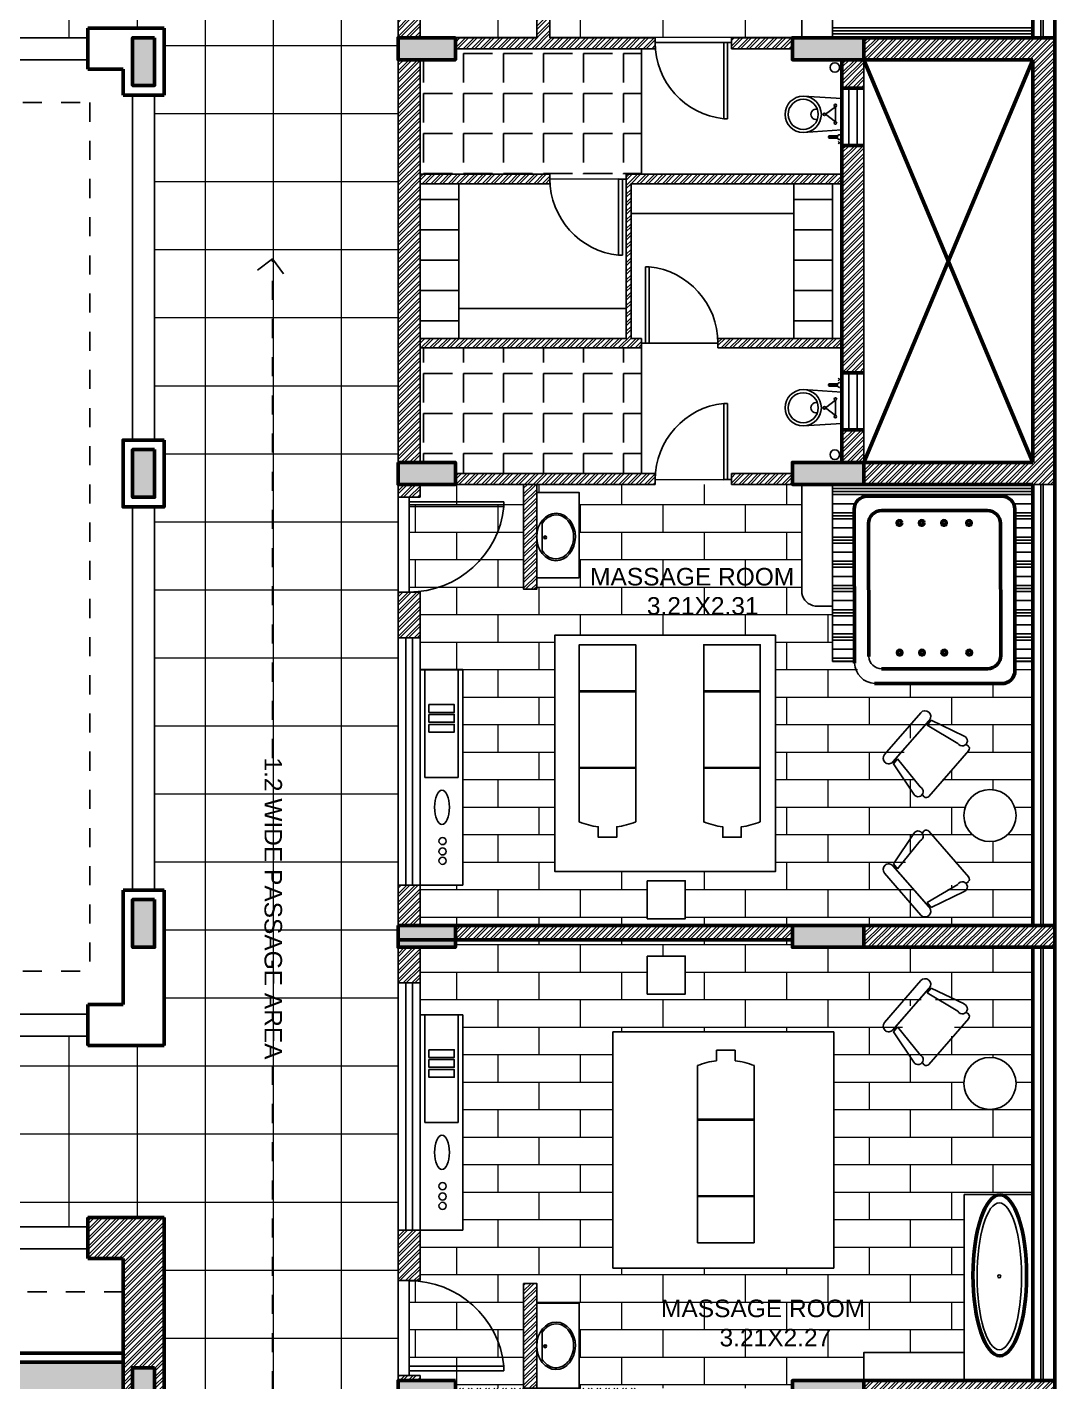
# Model space of a CAD drawing. Header units: millimetres. Extents: x 1521 to 3683, y 1649 to 3322.
# Drawn here: x 1979.64 to 1985.03, y 1660.38 to 1667.48 of the extents above; entities that cross this region are included whole.
import ezdxf

# ---------------------------------------------------------------- set-up
doc = ezdxf.new("R2010")
doc.units = ezdxf.units.MM
doc.header["$LTSCALE"] = 0.1
doc.linetypes.add('DASHED', pattern=[0.75, 0.5, -0.25])
doc.linetypes.add('DASHED2', pattern=[0.375, 0.25, -0.125])
for name, color, linetype, lineweight in [('COL', 1, 'Continuous', 50), ('plan wall', 7, 'Continuous', 25), ('WALL', 7, 'Continuous', 50), ('WIN', 8, 'Continuous', 25)]:
    doc.layers.add(name, color=color, linetype=linetype, lineweight=lineweight)
doc.layers.add('toilet furniture', color=37, linetype='Continuous')
doc.styles.add('WORKING', font='ARIALN.TTF')
pattern_1 = [(45, (1355.396708, 935.387266), (-0.0224506403, 0.0224506403), []), (45, (1355.396708, 935.40314), (-0.0224506403, 0.0224506403), [])]
pattern_2 = [(0, (979.81563, 930.92431), (0, 0.15875), [])]
pattern_3 = [(270, (316.00692, 94.0365), (0.20955, 0), [0.1524, -0.05715]), (0, (316.00692, 94.0365), (0, 0.20955), [0.1524, -0.05715])]
pattern_4 = [(0, (316.00692, 14.58098), (0, 0.144063629), []), (90, (316.00692, 14.58098), (-0.216068436, 0.14406363), [0.14406363, -0.14406363])]

# ---------------------------------------------------------------- blocks, each defined once
blk = doc.blocks.new('d')
for p, q in [((0.05, 1), (0.05, 0)), ((0.05, 1), (0.1, 1)), ((0.1, 1), (0.1, 0)), ((0, 0), (0.1, 0))]:
    blk.add_line(p, q)
at = {"linetype": 'DASHED2', "ltscale": 500}
blk.add_arc((-0.005, 0), 1.005, 359.9965, 83.9779, dxfattribs=at)
blk = doc.blocks.new('A$C708C57D5')
for p, q in [((1.626, -0.41), (0.18, -0.41)), ((0.03, -0.56), (0.033, -2.393)), ((1.548, -0.58), (0.342, -0.58)), ((0.192, -0.73), (0.195, -2.23)), ((1.692, -0.718), (1.695, -2.23)), ((1.855, -0.643), (1.858, -2.393)), ((1.548, -2.38), (0.342, -2.38)), ((1.545, -2.38), (0.345, -2.38)), ((1.708, -2.543), (0.183, -2.543))]:
    blk.add_line(p, q)
for centre in [(0.55, -0.763), (0.834, -0.763), (1.087, -0.763), (1.341, -0.763), (0.553, -2.238), (0.837, -2.238), (1.09, -2.238), (1.344, -2.238)]:
    blk.add_circle(centre, 0.0261)
for centre, start, end in [((0.18, -0.56), 90, 180), ((0.342, -0.73), 90, 180), ((0.345, -2.23), 180, 270), ((1.545, -2.23), 270, 360), ((0.183, -2.393), 180, 270), ((1.708, -2.393), 270, 0)]:
    blk.add_arc(centre, 0.15, start, end)
at = {"layer": 'plan wall'}
for centre, radius, start, end in [((1.61, -0.655), 0.245, 2.6955, 86.2976), ((1.548, -0.724), 0.144, 2.2545, 90.0839)]:
    blk.add_arc(centre, radius, start, end, dxfattribs=at)
blk = doc.blocks.new('A$C01EB0BB3')
for p, q in [((-0.097, 0.064), (-0.097, 0.064)), ((-0.047, 0.114), (0.447, 0.114)), ((-0.047, 0.014), (0.447, 0.014)), ((0.497, 0.064), (0.497, 0.064))]:
    blk.add_line(p, q)
at = {"linetype": 'Continuous'}
for p, q in [((0, 0), (-0.057, 0)), ((-0.057, -0.314), (0, 0)), ((-0.035, 0.014), (-0.037, 0.001)), ((-0.035, 0.014), (0.435, 0.014)), ((0.4, 0), (0.457, 0)), ((0.457, -0.314), (0.4, 0)), ((0.437, 0), (0.435, 0.014)), ((0.457, 0), (0.543, -0.314)), ((-0.057, 0), (-0.143, -0.314)), ((-0.096, -0.376), (-0.1, -0.4)), ((0.2, -0.429), (-0.071, -0.429)), ((0.2, -0.429), (0.471, -0.429)), ((0.5, -0.4), (0.496, -0.374))]:
    blk.add_line(p, q, dxfattribs=at)
for centre, start, end in [((-0.047, 0.064), 90, 180), ((-0.047, 0.064), 180, 270), ((0.447, 0.064), 0, 90), ((0.447, 0.064), 270, 0)]:
    blk.add_arc(centre, 0.05, start, end)
for centre, radius, start, end in [((-0.1, -0.329), 0.0452, 161.5651, 18.435), ((0.5, -0.329), 0.0452, 161.5651, 18.435), ((-0.071, -0.4), 0.0286, 180, 270), ((0.471, -0.4), 0.0286, 270, 0)]:
    blk.add_arc(centre, radius, start, end, dxfattribs=at)
blk = doc.blocks.new('A$C6D011404')
at = {"layer": 'toilet furniture'}
for q in [(118, 64), (434, 64)]:
    blk.add_line((281, 64), q, dxfattribs=at)
for radius in [16.7, 11.9]:
    blk.add_circle((281, 99), radius, dxfattribs=at)
at = {"layer": 'toilet furniture', "extrusion": (0, 0, -1)}
blk.add_ellipse((276, 225), major_axis=(276, -2), ratio=0.815709, start_param=3.141593, end_param=9.424778, dxfattribs=at)
at = {"layer": 'toilet furniture'}
blk.add_open_spline([(118, 64), (58, 102), (22, 162), (20, 223), (20, 225), (20, 227), (20, 268), (36, 309), (113, 396), (192, 429), (355, 430), (435, 397), (529, 293), (543, 225), (505, 126), (475, 90), (434, 64)], degree=3, knots=[5.365258, 5.365258, 5.365258, 5.365258, 6.257078, 6.257078, 6.283185, 6.283185, 6.283185, 6.901165, 6.901165, 7.841015, 7.841015, 8.780865, 8.780865, 9.720714, 9.720714, 10.328696, 10.328696, 10.328696, 10.328696], dxfattribs=at)

msp = doc.modelspace()

# ---------------------------------------------------------------- hatches: boundary and pattern name
at = {"lineweight": 0}
h = msp.add_hatch(dxfattribs=at)
h.set_pattern_fill('NET', color=9, scale=0.11224, style=0)
h.set_pattern_definition([(0, (316.00692, 94.0365), (0, 0.35636287), []), (90, (316.00692, 94.0365), (-0.35636287, 0), [])])
h.paths.add_polyline_path([(1971.0421, 1668.3198), (1971.0421, 1668.2766), (1971.0331, 1668.2766), (1971.0331, 1668.2358), (1971.0086, 1668.2358), (1971.0086, 1667.5557), (1971.0195, 1667.5557), (1971.0195, 1667.5421), (1971.0331, 1667.5421), (1971.0331, 1667.5149), (1971.0421, 1667.5149), (1971.0421, 1667.4698), (1971.2421, 1667.4698), (1971.2421, 1667.4198), (1973.1171, 1667.4198), (1973.1171, 1667.4698), (1974.1321, 1667.4698), (1974.1321, 1667.0698), (1974.0821, 1667.0698), (1974.0821, 1666.4251), (1975.0821, 1666.4251), (1975.0821, 1667.0698), (1975.0321, 1667.0698), (1975.0321, 1667.4698), (1975.7571, 1667.4698), (1975.7571, 1667.4198), (1977.6371, 1667.4198), (1977.6371, 1667.4698), (1977.9871, 1667.4698), (1977.9871, 1667.4198), (1979.9621, 1667.4198), (1979.9621, 1667.4698), (1980.3621, 1667.4698), (1980.3621, 1667.1198), (1980.3121, 1667.1198), (1980.3121, 1665.3123), (1980.3621, 1665.3123), (1980.3621, 1664.9623), (1980.3121, 1664.9623), (1980.3121, 1662.9548), (1980.3621, 1662.9548), (1980.3621, 1662.1398), (1979.9621, 1662.1398), (1979.9621, 1662.1898), (1979.0635, 1662.1898), (1979.0635, 1661.1898), (1979.9621, 1661.1898), (1979.9621, 1661.2398), (1980.3621, 1661.2398), (1980.3621, 1660.1523), (1980.3121, 1660.1523), (1980.3121, 1658.8498), (1980.3621, 1658.8498), (1980.3621, 1658.5248), (1980.3121, 1658.5248), (1980.3121, 1657.9948), (1980.8746, 1657.9948), (1980.8746, 1658.0323), (1981.0246, 1658.0323), (1981.0246, 1657.9948), (1981.5871, 1657.9948), (1981.5871, 1658.0363), (1981.6447, 1658.0363), (1981.6447, 1658.5335), (1981.5871, 1658.5335), (1981.5871, 1668.3198), (1977.8221, 1668.3198), (1977.8221, 1668.9948), (1975.5721, 1668.9948), (1975.5721, 1668.3198)])
h = msp.add_hatch()
h.set_pattern_fill('STEEL', color=256, scale=0.01, style=0)
h.set_pattern_definition(pattern_1)
h.paths.add_polyline_path([(1981.7021, 1668.3198), (1981.5871, 1668.3198), (1981.5871, 1668.0141), (1981.7021, 1668.0141)])
h.paths.add_polyline_path([(1981.7021, 1667.5168), (1981.5871, 1667.5168), (1981.5871, 1667.4198), (1981.7021, 1667.4198)])
h = msp.add_hatch()
h.set_pattern_fill('PLASTI', color=256, scale=0.02, style=0)
h.set_pattern_definition([(0, (316.00692, 94.0365), (0, 0.127), []), (0, (316.00692, 94.05238), (0, 0.127), []), (0, (316.00692, 94.06825), (0, 0.127), []), (0, (316.00692, 94.11588), (0, 0.127), [])])
h.paths.add_polyline_path([(1984.9121, 1668.3481), (1984.8182, 1668.348), (1984.817, 1667.5503, -0.414214), (1984.7479, 1667.4813), (1984.0454, 1667.4813, -0.415191), (1983.9763, 1667.5506), (1983.9776, 1668.348), (1983.8631, 1668.348), (1983.8631, 1667.4198), (1984.0271, 1667.4198), (1984.9121, 1667.4198)])
h.paths.add_polyline_path([(1984.9121, 1665.0798), (1984.0271, 1665.0798), (1983.8631, 1665.0798), (1983.8631, 1664.1516), (1983.9776, 1664.1516), (1983.9763, 1664.949, -0.415191), (1984.0454, 1665.0184), (1984.7479, 1665.0184, -0.414214), (1984.817, 1664.9493), (1984.8182, 1664.1515), (1984.9121, 1664.1515)])
h = msp.add_hatch()
h.set_pattern_fill('STEEL', color=256, scale=0.01, style=0)
h.set_pattern_definition(pattern_1)
h.paths.add_polyline_path([(1982.3825, 1668.0942), (1982.3143, 1668.0942), (1982.3143, 1667.4198), (1981.8871, 1667.4198), (1981.8871, 1667.3623), (1982.9336, 1667.3623), (1982.9336, 1667.4198), (1982.3825, 1667.4198)])
h = msp.add_hatch()
h.set_pattern_fill('STEEL', color=256, scale=0.01, style=0)
h.set_pattern_definition(pattern_1)
h.paths.add_polyline_path([(1983.6521, 1667.4198), (1983.3331, 1667.4198), (1983.3331, 1667.3623), (1983.6521, 1667.3623)])
h = msp.add_hatch()
h.set_pattern_fill('STEEL', color=256, scale=0.01, style=0)
h.set_pattern_definition(pattern_1)
h.paths.add_polyline_path([(1985.0271, 1667.4198), (1984.0271, 1667.4198), (1984.0271, 1667.3048), (1984.9121, 1667.3048), (1984.9121, 1665.1948), (1984.0271, 1665.1948), (1984.0271, 1665.0798), (1984.9121, 1665.0798), (1985.0271, 1665.0798)])
h = msp.add_hatch()
h.set_pattern_fill('GRASS', color=3, scale=0.00625, style=0)
h.set_pattern_definition([(90, (979.81563, 930.92431), (-0.112253125, 0.112253125), [0.029765625, -0.194740625]), (45, (979.81563, 930.92431), (-0.112253202, 0.112253202), [0.029765625, -0.128984375]), (135, (979.81563, 930.92431), (-0.112253202, -0.112253202), [0.029765625, -0.128984375])])
h.paths.add_polyline_path([(1977.1203, 1660.4818), (1977.1203, 1658.0748), (1980.1471, 1658.0748), (1980.1471, 1658.8498), (1980.1971, 1658.8498), (1980.1971, 1660.1523), (1980.1471, 1660.1523), (1980.1471, 1660.4818)])
h.paths.add_polyline_path([(1975.762, 1658.0748), (1975.762, 1660.4818), (1973.3962, 1660.4818), (1973.3921, 1667.3048), (1970.9671, 1667.3048), (1970.9671, 1658.0748)])
h = msp.add_hatch()
h.set_pattern_fill('STEEL', color=256, scale=0.01, style=0)
h.set_pattern_definition(pattern_1)
h.paths.add_polyline_path([(1984.0271, 1666.8558), (1983.9121, 1666.8558), (1983.9121, 1665.6651), (1984.0271, 1665.6651)])
h.paths.add_polyline_path([(1983.9121, 1666.7048), (1982.7821, 1666.7048), (1982.7821, 1665.8448), (1981.9047, 1665.8448), (1981.7021, 1665.8448), (1981.7021, 1665.7948), (1982.8628, 1665.7948), (1982.8628, 1665.8448), (1982.8071, 1665.8448), (1982.8071, 1666.6548), (1983.6595, 1666.6548), (1983.8621, 1666.6548), (1983.9121, 1666.6548)])
edge = h.paths.add_edge_path()
edge.add_line((1983.9121, 1665.8448), (1983.2623, 1665.8448))
edge.add_line((1983.2623, 1665.8448), (1983.2623, 1665.8211))
edge.add_ellipse((1982.8606, 1665.8205), major_axis=(-0.2841, 0.2841), ratio=1, start_angle=225.01782, end_angle=225.08395, ccw=False)
edge.add_line((1983.2623, 1665.8205), (1983.2623, 1665.8205))
edge.add_line((1983.2623, 1665.8205), (1983.2623, 1665.7948))
edge.add_line((1983.2623, 1665.7948), (1983.9121, 1665.7948))
edge.add_line((1983.9121, 1665.7948), (1983.9121, 1665.8448))
h.paths.add_polyline_path([(1982.3825, 1666.7046), (1981.7021, 1666.7046), (1981.7021, 1666.6548), (1981.9047, 1666.6548), (1982.3825, 1666.6548), (1982.3825, 1666.6795), (1982.3825, 1666.6795), (1982.3825, 1666.6795)])
h.paths.add_polyline_path([(1981.7021, 1667.3048), (1981.5871, 1667.3048), (1981.5871, 1665.1948), (1981.7021, 1665.1948)])
h = msp.add_hatch()
h.set_pattern_fill('ANGLE', color=253, scale=0.03, angle=-90, style=0)
h.set_pattern_definition(pattern_3)
h.paths.add_polyline_path([(1981.8871, 1667.3048), (1981.7021, 1667.3048), (1981.7021, 1666.7046), (1982.8628, 1666.7046), (1982.8628, 1667.3623), (1981.8871, 1667.3623)])
h = msp.add_hatch()
h.set_pattern_fill('STEEL', color=256, scale=0.01, style=0)
h.set_pattern_definition(pattern_1)
h.paths.add_polyline_path([(1984.0271, 1667.3048), (1983.9121, 1667.3048), (1983.9121, 1667.1558), (1984.0271, 1667.1558)])
h = msp.add_hatch()
h.set_pattern_fill('LINE', color=256, scale=0.05, style=0)
h.set_pattern_definition(pattern_2)
h.paths.add_polyline_path([(1981.7021, 1666.6548), (1981.9047, 1666.6548), (1981.9047, 1665.8448), (1981.7021, 1665.8448)])
h = msp.add_hatch()
h.set_pattern_fill('LINE', color=256, scale=0.05, style=0)
h.set_pattern_definition(pattern_2)
h.paths.add_polyline_path([(1983.8621, 1666.6548), (1983.6595, 1666.6548), (1983.6595, 1665.8448), (1983.8621, 1665.8448)])
h = msp.add_hatch()
h.set_pattern_fill('ANGLE', color=253, scale=0.03, angle=-90, style=0)
h.set_pattern_definition(pattern_3)
h.paths.add_polyline_path([(1981.7021, 1665.1948), (1981.8871, 1665.1948), (1981.8871, 1665.1372), (1982.8628, 1665.1373), (1982.8628, 1665.7948), (1981.7021, 1665.7948)])
h = msp.add_hatch()
h.set_pattern_fill('STEEL', color=256, scale=0.01, style=0)
h.set_pattern_definition(pattern_1)
h.paths.add_polyline_path([(1983.6521, 1665.1364), (1983.3331, 1665.1364), (1983.3331, 1665.0798), (1983.6521, 1665.0798)])
h.paths.add_polyline_path([(1984.0271, 1665.3651), (1983.9121, 1665.3651), (1983.9121, 1665.1948), (1984.0271, 1665.1948)])
h = msp.add_hatch()
h.set_pattern_fill('STEEL', color=256, scale=0.01, style=0)
h.set_pattern_definition(pattern_1)
h.paths.add_polyline_path([(1981.8871, 1665.1373), (1982.9336, 1665.1373), (1982.9336, 1665.0798), (1981.8871, 1665.0798)])
h = msp.add_hatch()
h.set_pattern_fill('STEEL', color=256, scale=0.01, style=0)
h.set_pattern_definition(pattern_1)
h.paths.add_polyline_path([(1981.7021, 1665.0798), (1981.5871, 1665.0798), (1981.5871, 1665.0133), (1981.7021, 1665.0133)])
h = msp.add_hatch()
h.set_pattern_fill('STEEL', color=256, scale=0.01, style=0)
h.set_pattern_definition(pattern_1)
h.paths.add_polyline_path([(1982.2449, 1665.0798), (1982.3132, 1665.0798), (1982.3132, 1664.5308), (1982.2449, 1664.5308)])
h = msp.add_hatch()
h.set_pattern_fill('STEEL', color=256, scale=0.01, style=0)
h.set_pattern_definition(pattern_1)
h.paths.add_polyline_path([(1981.8871, 1662.7698), (1983.6521, 1662.7698), (1983.6521, 1662.6948), (1981.8871, 1662.6948)])
h.paths.add_polyline_path([(1984.0271, 1662.7698), (1985.0271, 1662.7698), (1985.0271, 1662.6548), (1984.0271, 1662.6548)])
h.paths.add_polyline_path([(1982.2449, 1660.8938), (1982.3132, 1660.8938), (1982.3132, 1660.3448), (1982.2449, 1660.3448)])
h.paths.add_polyline_path([(1984.0271, 1660.3848), (1985.0271, 1660.3848), (1985.0271, 1660.2698), (1984.0271, 1660.2698)])
h.paths.add_polyline_path([(1981.5876, 1664.2769), (1981.7021, 1664.2769), (1981.7021, 1664.516), (1981.5872, 1664.516), (1981.5872, 1662.7698), (1981.7021, 1662.7698), (1981.7021, 1662.9809), (1981.5876, 1662.9809)])
h = msp.add_hatch()
h.set_pattern_fill('STEEL', color=256, scale=0.01, style=0)
h.set_pattern_definition(pattern_1)
h.paths.add_polyline_path([(1981.5871, 1660.2698), (1981.7044, 1660.2698), (1981.7044, 1658.6948), (1981.5871, 1658.6948)])
h.paths.add_polyline_path([(1981.8871, 1660.3448), (1982.8372, 1660.3448), (1982.8372, 1660.2698), (1981.8871, 1660.2698)])
h.paths.add_polyline_path([(1981.7021, 1660.4113), (1981.5871, 1660.4113), (1981.5871, 1660.3848), (1981.7021, 1660.3848)])
h.paths.add_polyline_path([(1981.5876, 1662.4692), (1981.7021, 1662.4692), (1981.7021, 1662.6548), (1981.5871, 1662.6548), (1981.5871, 1660.9086), (1981.7021, 1660.9086), (1981.7021, 1661.1732), (1981.5876, 1661.1732)])
h = msp.add_hatch()
h.set_pattern_fill('STEEL', color=256, scale=0.01, style=0)
h.set_pattern_definition(pattern_1)
h.paths.add_polyline_path([(1980.3023, 1661.2398), (1979.9621, 1661.2398), (1979.9621, 1661.0248), (1980.1471, 1661.0248), (1980.1471, 1660.1523), (1980.1971, 1660.1523), (1980.3068, 1660.1523), (1980.3066, 1660.2023), (1980.1971, 1660.2023), (1980.1971, 1660.4523), (1980.3056, 1660.4523)])
h.paths.add_polyline_path([(1980.3621, 1661.2398), (1980.3023, 1661.2398), (1980.3056, 1660.4523), (1980.3121, 1660.4523), (1980.3121, 1660.2023), (1980.3066, 1660.2023), (1980.3068, 1660.1523), (1980.3621, 1660.1523)])
at = {"layer": 'COL'}
h = msp.add_hatch(color=256, dxfattribs=at)
h.paths.add_polyline_path([(1980.3121, 1662.9048), (1980.3121, 1662.6548), (1980.1971, 1662.6548), (1980.1971, 1662.9048)])
h.paths.add_polyline_path([(1975.1971, 1665.2623), (1975.1971, 1665.0123), (1975.0821, 1665.0123), (1975.0821, 1665.2623)])
h.paths.add_polyline_path([(1975.0821, 1662.3048), (1975.3321, 1662.3048), (1975.3321, 1662.1898), (1975.0821, 1662.1898)])
h.paths.add_polyline_path([(1977.4471, 1662.3048), (1977.6971, 1662.3048), (1977.6971, 1662.1898), (1977.4471, 1662.1898)])
h.paths.add_polyline_path([(1980.3121, 1667.4198), (1980.3121, 1667.1698), (1980.1971, 1667.1698), (1980.1971, 1667.4198)])
h.paths.add_polyline_path([(1975.4571, 1667.4198), (1975.7071, 1667.4198), (1975.7071, 1667.3048), (1975.4571, 1667.3048)])
h.paths.add_polyline_path([(1977.6871, 1667.4198), (1977.9371, 1667.4198), (1977.9371, 1667.3048), (1977.6871, 1667.3048)])
h.paths.add_polyline_path([(1980.3121, 1665.2623), (1980.3121, 1665.0123), (1980.1971, 1665.0123), (1980.1971, 1665.2623)])
h.paths.add_polyline_path([(1981.5871, 1662.7698), (1981.8871, 1662.7698), (1981.8871, 1662.6548), (1981.5871, 1662.6548)])
h.paths.add_polyline_path([(1981.7021, 1668.6198), (1981.7021, 1668.3198), (1981.5871, 1668.3198), (1981.5871, 1668.6198)])
h.paths.add_polyline_path([(1983.7271, 1670.7598), (1984.0271, 1670.7598), (1984.0271, 1670.6448), (1983.7271, 1670.6448)])
h.paths.add_polyline_path([(1981.5871, 1670.7598), (1981.8871, 1670.7598), (1981.8871, 1670.6448), (1981.5871, 1670.6448)])
h.paths.add_polyline_path([(1983.6521, 1662.7698), (1984.0271, 1662.7698), (1984.0271, 1662.6548), (1983.6521, 1662.6548)])
h.paths.add_polyline_path([(1984.0271, 1660.3848), (1984.0271, 1660.2698), (1983.6521, 1660.2698), (1983.6521, 1660.3848)])
h.paths.add_polyline_path([(1984.0271, 1665.1948), (1984.0271, 1665.0798), (1983.6521, 1665.0798), (1983.6521, 1665.1948)])
h.paths.add_polyline_path([(1977.8221, 1668.6948), (1977.9371, 1668.6948), (1977.9371, 1668.3198), (1977.8221, 1668.3198)])
edge = h.paths.add_edge_path()
edge.add_line((1984.0271, 1667.3048), (1983.6521, 1667.3048))
edge.add_line((1983.6521, 1667.3048), (1983.6521, 1667.4198))
edge.add_line((1983.6521, 1667.4198), (1984.0271, 1667.4198))
h.paths.add_polyline_path([(1981.8871, 1667.4198), (1981.8871, 1667.3048), (1981.5871, 1667.3048), (1981.5871, 1667.4198)])
h.paths.add_polyline_path([(1979.0971, 1670.7598), (1979.0971, 1670.6448), (1978.7971, 1670.6448), (1978.7971, 1670.7598)])
h.paths.add_polyline_path([(1977.8221, 1670.7598), (1977.9371, 1670.7598), (1977.9371, 1670.4598), (1977.8221, 1670.4598)])
h.paths.add_polyline_path([(1975.4571, 1670.7598), (1975.5721, 1670.7598), (1975.5721, 1670.4598), (1975.4571, 1670.4598)])
h.paths.add_polyline_path([(1980.3121, 1656.1548), (1980.1971, 1656.1548), (1980.1971, 1656.3798), (1980.3121, 1656.3798)])
h.paths.add_polyline_path([(1983.7521, 1658.6948), (1984.0271, 1658.6948), (1984.0271, 1658.5798), (1983.7521, 1658.5798)])
h.paths.add_polyline_path([(1970.9671, 1668.5448), (1971.0821, 1668.5448), (1971.0821, 1668.3198), (1970.9671, 1668.3198)])
h.paths.add_polyline_path([(1983.8021, 1656.1548), (1983.8021, 1656.2698), (1984.0271, 1656.2698), (1984.0271, 1656.1548)])
h.paths.add_polyline_path([(1973.2771, 1668.5448), (1973.3921, 1668.5448), (1973.3921, 1668.3198), (1973.2771, 1668.3198)])
h.paths.add_polyline_path([(1973.2771, 1670.7598), (1973.3921, 1670.7598), (1973.3921, 1670.5348), (1973.2771, 1670.5348)])
h.paths.add_polyline_path([(1970.9671, 1670.7598), (1971.0821, 1670.7598), (1971.0821, 1670.5348), (1970.9671, 1670.5348)])
h.paths.add_polyline_path([(1981.7021, 1656.1548), (1981.5871, 1656.1548), (1981.5871, 1656.3798), (1981.7021, 1656.3798)])
h.paths.add_polyline_path([(1981.8121, 1658.6948), (1981.8121, 1658.5798), (1981.5871, 1658.5798), (1981.5871, 1658.6948)])
h.paths.add_polyline_path([(1971.1921, 1667.4198), (1971.1921, 1667.3048), (1970.9671, 1667.3048), (1970.9671, 1667.4198)])
h.paths.add_polyline_path([(1969.3521, 1667.5298), (1969.4671, 1667.5298), (1969.4671, 1667.3048), (1969.3521, 1667.3048)])
h.paths.add_polyline_path([(1969.3521, 1670.7598), (1969.4671, 1670.7598), (1969.4671, 1670.5348), (1969.3521, 1670.5348)])
h.paths.add_polyline_path([(1973.3921, 1667.4198), (1973.3921, 1667.3048), (1973.1671, 1667.3048), (1973.1671, 1667.4198)])
h.paths.add_polyline_path([(1976.9971, 1668.9948), (1976.9971, 1669.8198), (1976.3971, 1669.8198), (1976.3971, 1668.9948), (1976.3221, 1668.9948), (1976.3221, 1669.8948), (1977.0721, 1669.8948), (1977.0721, 1668.9948)])
h.paths.add_polyline_path([(1981.5871, 1665.1948), (1981.8871, 1665.1948), (1981.8871, 1665.0798), (1981.5871, 1665.0798)])
h.paths.add_polyline_path([(1981.8871, 1660.3848), (1981.8871, 1660.2698), (1981.5871, 1660.2698), (1981.5871, 1660.3848)])
h.paths.add_polyline_path([(1980.3121, 1658.5748), (1980.1971, 1658.5748), (1980.1971, 1658.7998), (1980.3121, 1658.7998)])
h.paths.add_polyline_path([(1980.3121, 1660.4523), (1980.3121, 1660.2023), (1980.1971, 1660.2023), (1980.1971, 1660.4523)])
h.paths.add_polyline_path([(1975.4571, 1668.6198), (1975.5721, 1668.6198), (1975.5721, 1668.3198), (1975.4571, 1668.3198)])
at = {"layer": 'WIN', "lineweight": 0}
h = msp.add_hatch(dxfattribs=at)
h.set_pattern_fill('AR-BRSTD', color=9, scale=0.002127, style=0)
h.set_pattern_definition(pattern_4)
h.paths.add_polyline_path([(1983.296, 1670.2987), (1983.296, 1670.498), (1983.4955, 1670.498), (1983.4955, 1670.2987)])
h.paths.add_polyline_path([(1982.6974, 1668.6996), (1982.6974, 1670.1696), (1984.0519, 1670.1696), (1984.0519, 1668.6996)])
edge = h.paths.add_edge_path()
edge.add_arc((1984.4286, 1670.189), 0.1364, 0, 360)
edge = h.paths.add_edge_path()
edge.add_arc((1984.4191, 1669.5636), 0.1364, 0, 360)
edge = h.paths.add_edge_path()
edge.add_arc((1984.7406, 1669.8448), 0.1364, 0, 360)
h.paths.add_polyline_path([(1981.7021, 1670.2288), (1981.9271, 1670.2288), (1981.9271, 1669.1002), (1981.7021, 1669.1002), (1981.7021, 1668.0141), (1981.6446, 1668.0141), (1981.6446, 1667.5168), (1981.7021, 1667.5168), (1981.7021, 1667.4198), (1982.3143, 1667.4198), (1982.3143, 1668.0942), (1982.3825, 1668.0942), (1982.3825, 1667.9381), (1982.6053, 1667.9381), (1982.6053, 1667.5226), (1982.3825, 1667.5226), (1982.3825, 1667.4198), (1983.701, 1667.4198), (1983.701, 1667.9919), (1983.7258, 1668.0355), (1983.863, 1668.0569), (1983.8631, 1668.348), (1983.9775, 1668.348), (1984.0099, 1668.4298), (1984.0831, 1668.4634), (1984.7981, 1668.4432), (1984.8183, 1668.3943), (1984.8182, 1668.3482), (1984.9121, 1668.3481), (1984.9121, 1670.6448), (1981.7021, 1670.6448)])
h = msp.add_hatch(dxfattribs=at)
h.set_pattern_fill('AR-BRSTD', color=9, scale=0.002127, style=0)
h.set_pattern_definition(pattern_4)
h.paths.add_polyline_path([(1982.4077, 1663.0524), (1982.4077, 1664.2898), (1983.5646, 1664.2898), (1983.5646, 1663.0524)])
h.paths.add_polyline_path([(1982.892, 1662.8043), (1982.892, 1663.0035), (1983.0915, 1663.0035), (1983.0915, 1662.8043)])
edge = h.paths.add_edge_path()
edge.add_arc((1984.3747, 1663.0579), 0.1364, 0, 360)
edge = h.paths.add_edge_path()
edge.add_arc((1984.6872, 1663.3452), 0.1364, 0, 360)
h.paths.add_polyline_path([(1984.5687, 1663.688), (1984.5687, 1663.6749), (1984.4961, 1663.6749), (1984.4961, 1663.688)])
h.paths.add_polyline_path([(1984.4378, 1663.5438), (1984.4378, 1663.5307), (1984.3651, 1663.5307), (1984.3651, 1663.5438)])
edge = h.paths.add_edge_path()
edge.add_line((1984.3031, 1663.5438), (1984.3647, 1663.5438))
edge.add_line((1984.3647, 1663.5438), (1984.3647, 1663.5307))
edge.add_line((1984.3647, 1663.5307), (1984.3318, 1663.5307))
edge.add_arc((1984.3737, 1663.6605), 0.1364, 252.11491, 287.88509)
edge.add_line((1984.4156, 1663.5307), (1984.3651, 1663.5307))
edge.add_line((1984.3651, 1663.5307), (1984.3651, 1663.5438))
edge.add_line((1984.3651, 1663.5438), (1984.4378, 1663.5438))
edge.add_line((1984.4378, 1663.5438), (1984.4378, 1663.5401))
edge.add_arc((1984.3737, 1663.6605), 0.1364, 298.04292, 366.05279)
edge.add_line((1984.5093, 1663.6749), (1984.4961, 1663.6749))
edge.add_line((1984.4961, 1663.6749), (1984.4961, 1663.688))
edge.add_line((1984.4961, 1663.688), (1984.5073, 1663.688))
edge.add_arc((1984.3737, 1663.6605), 0.1364, 11.62887, 238.82027)
h.paths.add_polyline_path([(1981.7021, 1664.1095), (1981.9271, 1664.1095), (1981.9271, 1662.9809), (1981.7021, 1662.9809), (1981.7021, 1662.7698), (1984.9121, 1662.7698), (1984.9121, 1664.1515), (1984.8182, 1664.1515), (1984.8183, 1664.1053), (1984.7981, 1664.0565), (1984.7492, 1664.0362), (1984.0831, 1664.0362), (1984.0099, 1664.0698), (1983.9776, 1664.1516), (1983.8631, 1664.1516), (1983.8631, 1664.4426), (1983.7258, 1664.4641), (1983.701, 1664.5077), (1983.701, 1665.0798), (1982.3132, 1665.0798), (1982.3132, 1665.0367), (1982.536, 1665.0367), (1982.536, 1664.5905), (1982.3132, 1664.5905), (1982.3132, 1664.5308), (1982.2449, 1664.5308), (1982.2449, 1665.0798), (1981.7021, 1665.0798), (1981.7021, 1665.0133), (1981.6446, 1665.0133), (1981.6446, 1664.516), (1981.7022, 1664.516)])
h.paths.add_polyline_path([(1984.3647, 1663.5438), (1984.3647, 1663.5307), (1984.292, 1663.5307), (1984.292, 1663.5438)])
h = msp.add_hatch(dxfattribs=at)
h.set_pattern_fill('AR-BRSTD', color=9, scale=0.002127, style=0)
h.set_pattern_definition(pattern_4)
h.paths.add_polyline_path([(1982.892, 1662.6088), (1983.0915, 1662.6088), (1983.0915, 1662.4096), (1982.892, 1662.4096)])
h.paths.add_polyline_path([(1982.712, 1660.9741), (1982.712, 1662.2115), (1983.8689, 1662.2115), (1983.8689, 1660.9741)])
edge = h.paths.add_edge_path()
edge.add_arc((1984.6872, 1661.9415), 0.1364, 0, 360)
edge = h.paths.add_edge_path()
edge.add_arc((1984.3648, 1662.2497), 0.1364, 0, 360)
h.paths.add_polyline_path([(1981.8871, 1662.6948), (1983.6521, 1662.6948), (1983.6521, 1662.6548), (1984.9121, 1662.6548), (1984.9121, 1661.3607), (1984.5525, 1661.3607), (1984.5525, 1660.5324), (1984.0271, 1660.5324), (1984.0271, 1660.3848), (1983.6521, 1660.3848), (1983.6521, 1660.3448), (1982.536, 1660.3448), (1982.536, 1660.791), (1982.3132, 1660.791), (1982.3132, 1660.8938), (1982.2449, 1660.8938), (1982.2449, 1660.3448), (1981.8871, 1660.3448), (1981.8871, 1660.3848), (1981.7021, 1660.3848), (1981.7021, 1660.4113), (1981.6446, 1660.4113), (1981.6446, 1660.9086), (1981.7021, 1660.9086), (1981.7021, 1661.1732), (1981.9271, 1661.1732), (1981.9271, 1662.3018), (1981.7021, 1662.3018), (1981.7021, 1662.6548), (1981.8871, 1662.6548)])

# ---------------------------------------------------------------- linework, layer by layer
for p, q in [((1984.9534, 1670.6448), (1984.9534, 1667.4198)), ((1984.9652, 1670.6448), (1984.9652, 1667.4198)), ((1983.8631, 1668.348), (1983.8631, 1667.4198)), ((1983.701, 1667.9919), (1983.701, 1667.4198)), ((1981.5871, 1667.5168), (1981.5871, 1667.4198)), ((1981.7021, 1667.5168), (1981.7021, 1667.4198)), ((1981.7021, 1667.5168), (1981.7021, 1667.4198)), ((1981.5871, 1667.4198), (1981.5871, 1663.3207)), ((1981.8871, 1667.4198), (1982.3143, 1667.4198)), ((1982.9336, 1667.4198), (1982.3825, 1667.4198)), ((1982.9336, 1667.4198), (1982.9336, 1667.3623)), ((1982.9336, 1667.3949), (1983.2932, 1667.395)), ((1983.6521, 1667.4198), (1983.3331, 1667.4198)), ((1983.3331, 1667.4198), (1983.3331, 1667.3623)), ((1981.7021, 1667.3048), (1981.7021, 1665.1948)), ((1981.8871, 1667.3623), (1982.3825, 1667.3623)), ((1982.3825, 1667.3623), (1982.9336, 1667.3623)), ((1983.3331, 1667.3623), (1983.6521, 1667.3623)), ((1983.9121, 1666.7048), (1983.9121, 1667.3048)), ((1984.0271, 1667.3048), (1984.0271, 1665.1948)), ((1982.3825, 1666.7046), (1981.7021, 1666.7046)), ((1982.3825, 1666.7046), (1982.3825, 1666.6548)), ((1982.3825, 1666.6797), (1982.7421, 1666.6798)), ((1982.7821, 1666.7048), (1982.7821, 1665.8448)), ((1982.8071, 1666.6548), (1982.8071, 1665.8448)), ((1982.8628, 1665.7948), (1982.8628, 1665.8448)), ((1982.8628, 1665.8448), (1982.8628, 1665.7948)), ((1982.9027, 1665.8205), (1983.2623, 1665.8205)), ((1983.2623, 1665.8455), (1983.2623, 1665.7948)), ((1983.9121, 1665.7948), (1983.9121, 1665.1948)), ((1981.8871, 1665.1364), (1982.9336, 1665.1364)), ((1982.9336, 1665.0798), (1982.9336, 1665.1364)), ((1982.9336, 1665.1047), (1983.2932, 1665.1046)), ((1983.3331, 1665.1364), (1983.6521, 1665.1364)), ((1983.3331, 1665.0798), (1983.3331, 1665.1364)), ((1981.7021, 1665.0798), (1981.7021, 1665.0133)), ((1981.8871, 1665.0798), (1982.9336, 1665.0798)), ((1983.3331, 1665.0798), (1983.6521, 1665.0798)), ((1983.701, 1664.5077), (1983.701, 1665.0798)), ((1983.8631, 1664.4427), (1983.8631, 1665.0798)), ((1983.8631, 1664.1516), (1983.8631, 1665.0798)), ((1984.9121, 1665.0798), (1985.0271, 1665.0798)), ((1984.9534, 1665.0798), (1984.9534, 1662.7698)), ((1984.9652, 1665.0798), (1984.9652, 1662.7698)), ((1981.5871, 1665.0133), (1981.7021, 1665.0133)), ((1981.6446, 1664.9636), (1981.6447, 1664.516)), ((1981.5872, 1664.516), (1981.7022, 1664.516)), ((1981.7021, 1664.516), (1981.7021, 1662.7698)), ((1983.7711, 1664.4426), (1983.8631, 1664.4427)), ((1981.7021, 1664.1095), (1981.9271, 1664.1095)), ((1981.7271, 1664.1095), (1981.7271, 1663.5452)), ((1981.9021, 1664.1095), (1981.9021, 1663.5452)), ((1981.9271, 1664.1095), (1981.9271, 1662.9809)), ((1983.9776, 1664.1516), (1983.8631, 1664.1516)), ((1984.8182, 1664.1515), (1984.9121, 1664.1515)), ((1981.9021, 1663.5452), (1981.7271, 1663.5452)), ((1981.9271, 1662.9809), (1981.7021, 1662.9809)), ((1981.5871, 1662.8234), (1981.5871, 1662.7698)), ((1981.5871, 1662.6012), (1981.5871, 1662.6548)), ((1981.7021, 1662.6548), (1981.7021, 1660.9086)), ((1984.9534, 1662.6548), (1984.9534, 1660.3848)), ((1984.9652, 1662.6548), (1984.9652, 1660.3848)), ((1981.7021, 1662.3018), (1981.9271, 1662.3018)), ((1981.7271, 1662.3018), (1981.7271, 1661.7375)), ((1981.9021, 1662.3018), (1981.9021, 1661.7375)), ((1981.9271, 1662.3018), (1981.9271, 1661.1732)), ((1981.5872, 1662.1039), (1981.5872, 1660.3848)), ((1981.9021, 1661.7375), (1981.7271, 1661.7375)), ((1981.9271, 1661.1732), (1981.7021, 1661.1732)), ((1981.5872, 1660.9086), (1981.7021, 1660.9086)), ((1981.6446, 1660.461), (1981.6447, 1660.9086)), ((1981.5871, 1660.4113), (1981.7021, 1660.4113)), ((1981.7021, 1660.4113), (1981.7021, 1660.3848))]:
    msp.add_line(p, q)
at = {"color": 9}
for p, q in [((1982.8628, 1667.3623), (1982.8628, 1666.7039)), ((1982.8628, 1665.7948), (1982.8628, 1665.1364))]:
    msp.add_line(p, q, dxfattribs=at)
at = {"lineweight": 25}
for p, q in [((1983.8801, 1666.9666), (1983.8756, 1666.9666)), ((1983.8801, 1665.533), (1983.8756, 1665.533))]:
    msp.add_line(p, q, dxfattribs=at)
at = {"linetype": 'DASHED2'}
for p, q in [((1980.9293, 1666.2612), (1980.8511, 1666.2023)), ((1980.9293, 1663.6464), (1980.9293, 1666.2612)), ((1980.9293, 1666.2612), (1980.9879, 1666.1827)), ((1980.9293, 1662.0341), (1980.9293, 1659.4193))]:
    msp.add_line(p, q, dxfattribs=at)
for points in [[(1981.5871, 1658.5335), (1981.5871, 1668.3198), (1977.8221, 1668.3198), (1977.8221, 1668.9948), (1975.5721, 1668.9948), (1975.5721, 1668.3198), (1971.0421, 1668.3198), (1971.0421, 1668.2766), (1971.0331, 1668.2766)], [(1982.3143, 1667.4198), (1982.3143, 1668.0942), (1982.3825, 1668.0942), (1982.3825, 1667.4198)], [(1980.3621, 1667.4698), (1980.3621, 1667.1198), (1980.3121, 1667.1198), (1980.3121, 1665.3123), (1980.3621, 1665.3123), (1980.3621, 1664.9623), (1980.3121, 1664.9623), (1980.3121, 1662.9548), (1980.3621, 1662.9548), (1980.3621, 1662.1398), (1979.9621, 1662.1398), (1979.9621, 1662.1898), (1977.7471, 1662.1898)], [(1977.9871, 1667.4198), (1979.9621, 1667.4198), (1979.9621, 1667.4698), (1980.3621, 1667.4698)], [(1977.9871, 1667.4198), (1979.9621, 1667.4198), (1979.9621, 1667.4698), (1980.3621, 1667.4698), (1980.3621, 1667.1198), (1980.3121, 1667.1198), (1980.3121, 1665.3123), (1980.3621, 1665.3123), (1980.3621, 1664.9623), (1980.3121, 1664.9623), (1980.3121, 1662.9548), (1980.3621, 1662.9548), (1980.3621, 1662.1398), (1979.9621, 1662.1398), (1979.9621, 1662.1898), (1979.0635, 1662.1898)], [(1982.892, 1663.0524), (1982.4077, 1663.0524), (1982.4077, 1664.2898), (1983.5646, 1664.2898), (1983.5646, 1663.0524), (1982.892, 1663.0524)], [(1981.7021, 1660.4113), (1981.7021, 1660.3848), (1981.5871, 1660.3848), (1981.5871, 1662.6548), (1981.7021, 1662.6548), (1981.7021, 1660.9086)], [(1979.0635, 1661.1898), (1979.9621, 1661.1898), (1979.9621, 1661.2398), (1980.3621, 1661.2398), (1980.3621, 1660.1523)]]:
    msp.add_lwpolyline(points)
for points in [[(1981.7021, 1666.6548), (1981.9047, 1666.6548), (1981.9047, 1665.8448), (1981.7021, 1665.8448)], [(1983.6595, 1666.4991), (1982.8071, 1666.4991), (1982.8071, 1666.6548), (1983.6595, 1666.6548)], [(1983.8621, 1666.6548), (1983.6595, 1666.6548), (1983.6595, 1665.8448), (1983.8621, 1665.8448)], [(1981.9047, 1665.8448), (1982.7821, 1665.8448), (1982.7821, 1666.0005), (1981.9047, 1666.0005)], [(1981.8871, 1665.1373), (1982.9336, 1665.1373), (1982.9336, 1665.0798), (1981.8871, 1665.0798)], [(1982.2449, 1665.0798), (1982.3132, 1665.0798), (1982.3132, 1664.5308), (1982.2449, 1664.5308)], [(1982.536, 1664.5905), (1982.3132, 1664.5905), (1982.3132, 1665.0367), (1982.536, 1665.0367)], [(1981.7021, 1662.7698), (1981.5872, 1662.7698), (1981.5872, 1664.516), (1981.7021, 1664.516)], [(1981.9271, 1662.9802), (1981.7021, 1662.9802), (1981.7021, 1664.1088), (1981.9271, 1664.1088)], [(1981.749, 1663.9261), (1981.8816, 1663.9261), (1981.8816, 1663.8858), (1981.749, 1663.8858)], [(1981.749, 1663.8746), (1981.8816, 1663.8746), (1981.8816, 1663.8343), (1981.749, 1663.8343)], [(1981.749, 1663.8224), (1981.8816, 1663.8224), (1981.8816, 1663.7821), (1981.749, 1663.7821)], [(1982.892, 1663.0035), (1983.0915, 1663.0035), (1983.0915, 1662.8043), (1982.892, 1662.8043)], [(1981.8871, 1662.7698), (1983.6521, 1662.7698), (1983.6521, 1662.6948), (1981.8871, 1662.6948)], [(1984.0271, 1662.7698), (1985.0271, 1662.7698), (1985.0271, 1662.6548), (1984.0271, 1662.6548)], [(1982.892, 1662.6088), (1983.0915, 1662.6088), (1983.0915, 1662.4096), (1982.892, 1662.4096)], [(1982.712, 1662.2115), (1983.8689, 1662.2115), (1983.8689, 1660.9741), (1982.712, 1660.9741)], [(1981.749, 1662.1184), (1981.8816, 1662.1184), (1981.8816, 1662.0781), (1981.749, 1662.0781)], [(1981.749, 1662.0669), (1981.8816, 1662.0669), (1981.8816, 1662.0266), (1981.749, 1662.0266)], [(1981.749, 1662.0147), (1981.8816, 1662.0147), (1981.8816, 1661.9744), (1981.749, 1661.9744)], [(1984.5525, 1661.3607), (1984.9121, 1661.3607), (1984.9121, 1660.3848), (1984.5525, 1660.3848)], [(1982.2449, 1660.8938), (1982.3132, 1660.8938), (1982.3132, 1660.3448), (1982.2449, 1660.3448)], [(1982.536, 1660.3448), (1982.3132, 1660.3448), (1982.3132, 1660.791), (1982.536, 1660.791)], [(1984.5525, 1660.3848), (1984.0271, 1660.3848), (1984.0271, 1660.5324), (1984.5525, 1660.5324)], [(1984.0271, 1660.3848), (1985.0271, 1660.3848), (1985.0271, 1660.2698), (1984.0271, 1660.2698)]]:
    msp.add_lwpolyline(points, close=True)
at = {"color": 9}
for points in [[(1981.7021, 1664.2769), (1981.7021, 1662.9809), (1981.5876, 1662.9809), (1981.5876, 1664.2769)], [(1981.7021, 1662.4692), (1981.7021, 1661.1732), (1981.5876, 1661.1732), (1981.5876, 1662.4692)]]:
    msp.add_lwpolyline(points, close=True, dxfattribs=at)
for points in [[(1982.8317, 1663.312, -0.065744), (1982.7321, 1663.2861), (1982.7321, 1663.2831), (1982.7321, 1663.2317), (1982.6353, 1663.2317), (1982.6353, 1663.2861, -0.065733), (1982.5357, 1663.312), (1982.5357, 1664.2401), (1982.8317, 1664.2401), (1982.8317, 1663.998), (1982.8317, 1663.5138)], [(1983.4841, 1663.312, -0.065739), (1983.3846, 1663.2861), (1983.3846, 1663.2831), (1983.3846, 1663.2317), (1983.2877, 1663.2317), (1983.2877, 1663.2861, -0.065739), (1983.1882, 1663.312), (1983.1882, 1664.2401), (1983.4841, 1664.2401), (1983.4841, 1663.998), (1983.4841, 1663.5138)]]:
    msp.add_lwpolyline(points, format="xyb", close=True)
for centre, radius in [((1984.6872, 1663.3452), 0.1364), ((1981.8201, 1663.2114), 0.0187), ((1981.8201, 1663.1573), 0.0187), ((1981.8201, 1663.1081), 0.0187), ((1984.6872, 1661.9415), 0.1364), ((1981.8201, 1661.4037), 0.0187), ((1981.8201, 1661.3496), 0.0187), ((1981.8201, 1661.3004), 0.0187), ((1984.736, 1660.9313), 0.00753)]:
    msp.add_circle(centre, radius)
msp.add_arc((1983.7825, 1664.5252), 0.0833, 192.07002, 262.11021)
for centre, major_axis, ratio in [((1981.817, 1663.3882), (0, -0.0898), 0.432836), ((1981.817, 1661.5805), (0, -0.0898), 0.432836), ((1984.736, 1660.9313), (0, 0.3847), 0.303153)]:
    msp.add_ellipse(centre, major_axis=major_axis, ratio=ratio)
at = {"layer": 'COL'}
msp.add_line((1984.0271, 1667.3048), (1984.0271, 1667.4198), dxfattribs=at)
for points in [[(1980.3121, 1667.4198), (1980.3121, 1667.1698), (1980.1971, 1667.1698), (1980.1971, 1667.4198)], [(1980.3121, 1667.4198), (1980.3121, 1667.1698), (1980.1971, 1667.1698), (1980.1971, 1667.4198)], [(1981.8871, 1667.4198), (1981.8871, 1667.3048), (1981.5871, 1667.3048), (1981.5871, 1667.4198)], [(1980.3121, 1665.2623), (1980.3121, 1665.0123), (1980.1971, 1665.0123), (1980.1971, 1665.2623)], [(1980.3121, 1665.2623), (1980.3121, 1665.0123), (1980.1971, 1665.0123), (1980.1971, 1665.2623)], [(1981.5871, 1665.1948), (1981.8871, 1665.1948), (1981.8871, 1665.0798), (1981.5871, 1665.0798)], [(1984.0271, 1665.1948), (1984.0271, 1665.0798), (1983.6521, 1665.0798), (1983.6521, 1665.1948)], [(1980.3121, 1662.9048), (1980.3121, 1662.6548), (1980.1971, 1662.6548), (1980.1971, 1662.9048)], [(1981.5871, 1662.7698), (1981.8871, 1662.7698), (1981.8871, 1662.6548), (1981.5871, 1662.6548)], [(1983.6521, 1662.7698), (1984.0271, 1662.7698), (1984.0271, 1662.6548), (1983.6521, 1662.6548)], [(1980.3121, 1660.4523), (1980.3121, 1660.2023), (1980.1971, 1660.2023), (1980.1971, 1660.4523)], [(1981.8871, 1660.3848), (1981.8871, 1660.2698), (1981.5871, 1660.2698), (1981.5871, 1660.3848)], [(1984.0271, 1660.3848), (1984.0271, 1660.2698), (1983.6521, 1660.2698), (1983.6521, 1660.3848)]]:
    msp.add_lwpolyline(points, close=True, dxfattribs=at)
msp.add_lwpolyline([(1984.0271, 1667.3048), (1983.6521, 1667.3048), (1983.6521, 1667.4198), (1984.0271, 1667.4198)], dxfattribs=at)
at = {"layer": 'plan wall'}
for p, q in [((1983.7087, 1667.1134), (1983.9121, 1667.1007)), ((1983.8262, 1667.0186), (1983.8778, 1667.0583)), ((1983.878, 1666.9791), (1983.8262, 1667.0186)), ((1983.8778, 1667.0583), (1983.878, 1666.9791)), ((1983.7091, 1666.9232), (1983.9121, 1666.9369)), ((1983.8871, 1666.8992), (1983.8406, 1666.8991)), ((1983.8887, 1666.9055), (1983.8457, 1666.9053)), ((1983.8888, 1666.893), (1983.8457, 1666.8928)), ((1983.9121, 1666.8807), (1983.8921, 1666.8634)), ((1983.8921, 1666.8764), (1983.9121, 1666.8558)), ((1983.9121, 1666.7048), (1982.7821, 1666.7048)), ((1983.2622, 1666.7048), (1982.7821, 1666.7048)), ((1982.3825, 1666.6548), (1981.7021, 1666.6548)), ((1983.9121, 1666.6548), (1982.8071, 1666.6548)), ((1982.7821, 1665.8448), (1981.7021, 1665.8448)), ((1982.8628, 1665.8448), (1982.8071, 1665.8448)), ((1983.9121, 1665.8448), (1983.2623, 1665.8448)), ((1982.8628, 1665.7948), (1981.7021, 1665.7948)), ((1983.9121, 1665.7948), (1983.2623, 1665.7948)), ((1983.8871, 1665.6004), (1983.8406, 1665.6005)), ((1983.8888, 1665.6066), (1983.8457, 1665.6068)), ((1983.8887, 1665.5942), (1983.8457, 1665.5943)), ((1983.8921, 1665.6232), (1983.9121, 1665.6438)), ((1983.9121, 1665.6189), (1983.8921, 1665.6363)), ((1983.7091, 1665.5764), (1983.9121, 1665.5627)), ((1983.878, 1665.5205), (1983.8262, 1665.481)), ((1983.8262, 1665.481), (1983.8778, 1665.4413)), ((1983.8778, 1665.4413), (1983.878, 1665.5205)), ((1983.7087, 1665.3862), (1983.9121, 1665.3989)), ((1982.8317, 1664.2401), (1982.8317, 1663.312)), ((1982.8317, 1664.2401), (1982.8317, 1664.0464)), ((1982.8317, 1664.2401), (1982.8317, 1663.998)), ((1983.4841, 1664.2401), (1983.4841, 1663.312)), ((1983.4841, 1664.2401), (1983.4841, 1664.0464)), ((1983.4841, 1664.2401), (1983.4841, 1663.998)), ((1982.8317, 1663.998), (1982.5357, 1663.998)), ((1982.8317, 1663.9932), (1982.5357, 1663.9932)), ((1982.8317, 1663.998), (1982.8317, 1663.5138)), ((1983.4841, 1663.998), (1983.1882, 1663.998)), ((1983.4841, 1663.9932), (1983.1882, 1663.9932)), ((1983.4841, 1663.998), (1983.4841, 1663.5138)), ((1982.8317, 1663.5974), (1982.5357, 1663.5974)), ((1982.8317, 1663.5926), (1982.5357, 1663.5926)), ((1983.4841, 1663.5974), (1983.1882, 1663.5974)), ((1983.4841, 1663.5926), (1983.1882, 1663.5926)), ((1982.6353, 1663.2831), (1982.6353, 1663.2861)), ((1982.6353, 1663.2831), (1982.6353, 1663.2317)), ((1982.7321, 1663.2831), (1982.7321, 1663.2861)), ((1982.7321, 1663.2831), (1982.7321, 1663.2317)), ((1983.2877, 1663.2831), (1983.2877, 1663.2861)), ((1983.2877, 1663.2831), (1983.2877, 1663.2317)), ((1983.3846, 1663.2831), (1983.3846, 1663.2861)), ((1983.3846, 1663.2831), (1983.3846, 1663.2317)), ((1982.7321, 1663.2317), (1982.6353, 1663.2317)), ((1983.3846, 1663.2317), (1983.2877, 1663.2317)), ((1983.2551, 1662.0638), (1983.2551, 1662.1152)), ((1983.2551, 1662.1152), (1983.3519, 1662.1152)), ((1983.3519, 1662.0638), (1983.3519, 1662.1152)), ((1983.2551, 1662.0638), (1983.2551, 1662.0608)), ((1983.3519, 1662.0638), (1983.3519, 1662.0608)), ((1983.1555, 1661.1068), (1983.1555, 1662.0349)), ((1983.1555, 1661.3489), (1983.1555, 1661.8331)), ((1983.1555, 1661.7543), (1983.4515, 1661.7543)), ((1983.1555, 1661.7495), (1983.4515, 1661.7495)), ((1983.1555, 1661.3537), (1983.4515, 1661.3537)), ((1983.1555, 1661.1068), (1983.1555, 1661.3489)), ((1983.1555, 1661.3489), (1983.4515, 1661.3489)), ((1983.1555, 1661.1068), (1983.1555, 1661.3005))]:
    msp.add_line(p, q, dxfattribs=at)
for points in [[(1982.8317, 1663.312), (1982.8317, 1664.2401), (1982.5357, 1664.2401), (1982.5357, 1663.312)], [(1983.4841, 1663.312), (1983.4841, 1664.2401), (1983.1882, 1664.2401), (1983.1882, 1663.312)], [(1983.1555, 1662.0349), (1983.1555, 1661.1068), (1983.4515, 1661.1068), (1983.4515, 1662.0349)]]:
    msp.add_lwpolyline(points, dxfattribs=at)
for centre in [(1983.8746, 1667.2638), (1983.8746, 1665.2358)]:
    msp.add_circle(centre, 0.025, dxfattribs=at)
for centre, start, end in [((1982.6837, 1663.676), 247.87617, 262.9214), ((1982.6837, 1663.676), 277.0786, 292.12383), ((1983.3361, 1663.676), 247.87617, 262.9214), ((1983.3361, 1663.676), 277.0786, 292.12383), ((1983.3035, 1661.671), 97.0786, 112.12383), ((1983.3035, 1661.671), 67.87617, 82.9214)]:
    msp.add_arc(centre, 0.3929, start, end, dxfattribs=at)
at = {"layer": 'plan wall', "extrusion": (0, 0, -1)}
for centre, major_axis, ratio, start_param, end_param in [((1983.7089, 1667.0183), (0.0951, -0.0004), 0.999966, -0.006354705291457, 6.276830601888128), ((1983.7089, 1667.0183), (-0.0788, -0.0017), 0.999966, 3.16012, 9.443305), ((1983.7768, 1667.0185), (-0.0272, -0.0003), 0.999965, 4.485347, 8.095194), ((1983.8198, 1667.0186), (-0.00645, -0.00022), 0.999964, 3.173959, 9.457144), ((1983.8776, 1667.0648), (0.00637, -0.00104), 0.999965, -0.163951, 6.119234), ((1983.8778, 1666.9727), (-0.00645, -0.00022), 0.999964, 3.173921, 9.457106), ((1983.8469, 1666.8991), (0.00624, -0.00027), 0.999966, 1.524714, 4.666306), ((1983.8996, 1666.8992), (-0.0125, -0.0002), 0.999968, 3.157287497747048, 9.440472804926635)]:
    msp.add_ellipse(centre, major_axis=major_axis, ratio=ratio, start_param=start_param, end_param=end_param, dxfattribs=at)
at = {"layer": 'plan wall'}
for centre, major_axis, ratio, start_param, end_param in [((1983.8469, 1665.6005), (0.00624, 0.00027), 0.999966, 1.524714, 4.666306), ((1983.8996, 1665.6004), (-0.0125, 0.0002), 0.999968, 3.157287497747048, 9.440472804926635), ((1983.7089, 1665.4813), (0.0951, 0.0004), 0.999966, -0.006354705291457, 6.276830601888128), ((1983.7089, 1665.4813), (-0.0788, 0.0017), 0.999966, 3.16012, 9.443305), ((1983.8778, 1665.5269), (-0.00645, 0.00022), 0.999964, 3.173921, 9.457106), ((1983.7768, 1665.4811), (-0.0272, 0.0003), 0.999965, 4.485347, 8.095194), ((1983.8198, 1665.481), (-0.00645, 0.00022), 0.999964, 3.173959, 9.457144), ((1983.8776, 1665.4348), (0.00637, 0.00104), 0.999965, -0.163951, 6.119234)]:
    msp.add_ellipse(centre, major_axis=major_axis, ratio=ratio, start_param=start_param, end_param=end_param, dxfattribs=at)
at = {"layer": 'WALL'}
for p, q in [((1985.0271, 1670.7598), (1985.0271, 1656.1548)), ((1984.9121, 1670.6448), (1984.9121, 1667.4198)), ((1979.9621, 1667.4698), (1980.3621, 1667.4698)), ((1979.9621, 1667.2548), (1979.9621, 1667.4698)), ((1980.3621, 1667.4698), (1980.3621, 1667.1198)), ((1981.5871, 1667.4198), (1981.5871, 1667.3448)), ((1981.5871, 1667.4198), (1981.5871, 1667.3698)), ((1984.0271, 1667.4198), (1985.0271, 1667.4198)), ((1983.9121, 1665.1948), (1983.9121, 1667.3048)), ((1984.0271, 1667.3048), (1984.9121, 1667.3048)), ((1984.9121, 1667.3048), (1984.0271, 1665.1948)), ((1984.0271, 1667.3048), (1984.9121, 1665.1948)), ((1984.9121, 1667.3048), (1984.9121, 1665.1948)), ((1980.1471, 1667.2548), (1979.9621, 1667.2548)), ((1980.1471, 1667.1198), (1980.1471, 1667.2548)), ((1983.9121, 1667.1558), (1984.0271, 1667.1558)), ((1980.3621, 1667.1198), (1980.1471, 1667.1198)), ((1983.9121, 1666.8558), (1984.0271, 1666.8558)), ((1983.9121, 1665.6651), (1984.0271, 1665.6651)), ((1983.9121, 1665.3651), (1984.0271, 1665.3651)), ((1984.0271, 1665.1948), (1984.9121, 1665.1948)), ((1984.0271, 1665.0798), (1984.9121, 1665.0798)), ((1984.9121, 1665.0798), (1984.9121, 1662.7698)), ((1980.1471, 1662.3548), (1980.1471, 1662.9548)), ((1980.1471, 1662.9548), (1980.3621, 1662.9548)), ((1980.3621, 1662.9548), (1980.3621, 1662.1398)), ((1981.5871, 1662.7698), (1984.0271, 1662.7698)), ((1981.5871, 1662.7698), (1981.5871, 1662.6948)), ((1984.0271, 1662.7698), (1985.0271, 1662.7698)), ((1984.0271, 1662.7698), (1984.0271, 1662.6948)), ((1981.5871, 1662.6948), (1983.6521, 1662.6948)), ((1984.0271, 1662.6548), (1985.0271, 1662.6548)), ((1984.9121, 1662.6548), (1984.9121, 1660.3848)), ((1979.9621, 1662.3548), (1979.9621, 1662.1398)), ((1979.9621, 1662.3548), (1980.1471, 1662.3548)), ((1979.9621, 1662.1398), (1980.3621, 1662.1398)), ((1979.9621, 1661.0248), (1979.9621, 1661.2398)), ((1979.9621, 1661.2398), (1980.3621, 1661.2398)), ((1980.3621, 1660.1523), (1980.3621, 1661.2398)), ((1979.9621, 1661.0248), (1980.1471, 1661.0248)), ((1980.1471, 1661.0248), (1980.1471, 1660.1523)), ((1980.1471, 1660.5287), (1973.4431, 1660.5287)), ((1980.1471, 1660.4818), (1973.3962, 1660.4818)), ((1984.0271, 1660.3848), (1985.0271, 1660.3848))]:
    msp.add_line(p, q, dxfattribs=at)
msp.add_lwpolyline([(1980.3621, 1665.3123), (1980.3621, 1664.9623), (1980.1471, 1664.9623), (1980.1471, 1665.3123)], close=True, dxfattribs=at)
msp.add_ellipse((1984.7385, 1660.9367), major_axis=(0, 0.4219), ratio=0.332568, dxfattribs=at)
at = {"layer": 'WIN'}
for p, q in [((1977.9871, 1667.4198), (1979.9621, 1667.4198)), ((1980.1971, 1667.4198), (1980.3121, 1667.4198)), ((1977.9871, 1667.3048), (1979.9621, 1667.3048)), ((1983.9471, 1667.1558), (1983.9471, 1666.8558)), ((1983.9921, 1667.1558), (1983.9921, 1666.8558)), ((1980.1971, 1667.1198), (1980.1971, 1665.3123)), ((1980.3121, 1667.1198), (1980.3121, 1665.3123)), ((1983.9471, 1665.6651), (1983.9471, 1665.3651)), ((1983.9921, 1665.6651), (1983.9921, 1665.3651)), ((1980.1971, 1665.2623), (1980.1971, 1665.0123)), ((1980.3121, 1665.2623), (1980.3121, 1665.0123)), ((1980.1971, 1664.9623), (1980.1971, 1662.9548)), ((1980.3121, 1664.9623), (1980.3121, 1662.9548)), ((1981.6274, 1662.9809), (1981.6274, 1664.2769)), ((1981.6623, 1662.9809), (1981.6623, 1664.2769)), ((1981.6274, 1661.1732), (1981.6274, 1662.4692)), ((1981.6623, 1661.1732), (1981.6623, 1662.4692)), ((1977.7471, 1662.3048), (1979.9621, 1662.3048)), ((1977.7471, 1662.1898), (1979.9621, 1662.1898)), ((1979.9621, 1661.1898), (1975.3821, 1661.1898)), ((1979.9621, 1661.0748), (1975.3821, 1661.0748))]:
    msp.add_line(p, q, dxfattribs=at)
at = {"layer": 'WIN', "linetype": 'DASHED'}
for p, q in [((1975.4221, 1667.0798), (1979.9721, 1667.0798)), ((1979.9721, 1667.0798), (1979.9721, 1662.5298)), ((1975.4221, 1662.5298), (1979.9721, 1662.5298)), ((1980.1471, 1660.8498), (1973.7421, 1660.8498))]:
    msp.add_line(p, q, dxfattribs=at)

# ---------------------------------------------------------------- block references
at = {"zscale": 0.5881550862646928}
for p, xscale, yscale, rotation in [((1984.3576, 1663.8192), -0.5881550862645031, 0.588155086264635, 49.03205130062314), ((1984.3576, 1662.8889), 0.5881550862645034, 0.5881550862645782, 130.9679486993768), ((1984.3576, 1662.4156), -0.5881550862645031, 0.588155086264635, 49.03205130062314)]:
    msp.add_blockref('A$C01EB0BB3', p, dxfattribs=dict(at, xscale=xscale, yscale=yscale, rotation=rotation))
at = {"layer": 'plan wall'}
for name, p, xscale, yscale, zscale, rotation in [('d', (1983.3331, 1667.3949), 0.3995506868434306, 0.3995507202148474, 0.3995507301424014, 180.0213210262888), ('d', (1982.7821, 1666.6797), 0.3995506868434306, 0.3995507202148474, 0.3995507301424014, 180.0213210262888), ('d', (1982.8628, 1665.8205), 0.3995506868434306, 0.3995507202148474, 0.3995507301424014, 0.0213210262888021), ('d', (1983.3331, 1665.1047), -0.3995506868434306, 0.3995507202148474, 0.3995507301424014, 359.9786789737112), ('d', (1981.6446, 1665.0133), 0.4972713632336295, 0.4972713317872604, 0.4972713449530568, 270.003502180987), ('A$C6D011404', (1982.3132, 1664.9287), 0.0004499816906335, 0.0004500122070112, 0.00045, 269.9961142152919), ('d', (1981.6446, 1660.4113), -0.4972713632336295, 0.4972713317874878, 0.4972713449530568, 269.9964978190129), ('A$C6D011404', (1982.3132, 1660.6913), 0.0004499816906335, 0.0004500122070112, 0.00045, 269.9961142152919)]:
    msp.add_blockref(name, p, dxfattribs=dict(at, xscale=xscale, yscale=yscale, zscale=zscale, rotation=rotation))
at = {"layer": 'WALL', "xscale": 0.4605444288736181, "yscale": 0.4605444288736181, "zscale": 0.4605444288735045, "rotation": 180}
msp.add_blockref('A$C708C57D5', (1984.8319, 1663.8473), dxfattribs=at)

# ---------------------------------------------------------------- texts
at = {"ltscale": 0.2, "char_height": 0.091816, "width": 2.429084, "attachment_point": 1, "style": 'WORKING'}
for s, insert in [('\\pi0.6898;{\\f@Arial Unicode MS|b0|i0|c0|p34;MASSAGE ROOM\\P\\pi0.88029;   3.21X2.31}', (1981.9032, 1664.6423)), ('\\pi0.6898;{\\f@Arial Unicode MS|b0|i0|c0|p34;MASSAGE ROOM\\P\\pi0.85373;    3.21X2.27}', (1982.2747, 1660.8092))]:
    msp.add_mtext(s, dxfattribs=dict(at, insert=insert))
at = {"ltscale": 0.2, "insert": (1980.9795, 1664.0798), "char_height": 0.091816, "width": 2.429084, "attachment_point": 1, "rotation": 270, "style": 'WORKING'}
msp.add_mtext('\\pi0.43035;{\\f@Arial Unicode MS|b0|i0|c0|p34;1.2 WIDE PASSAGE AREA}', dxfattribs=at)

doc.saveas('drawing.dxf')
